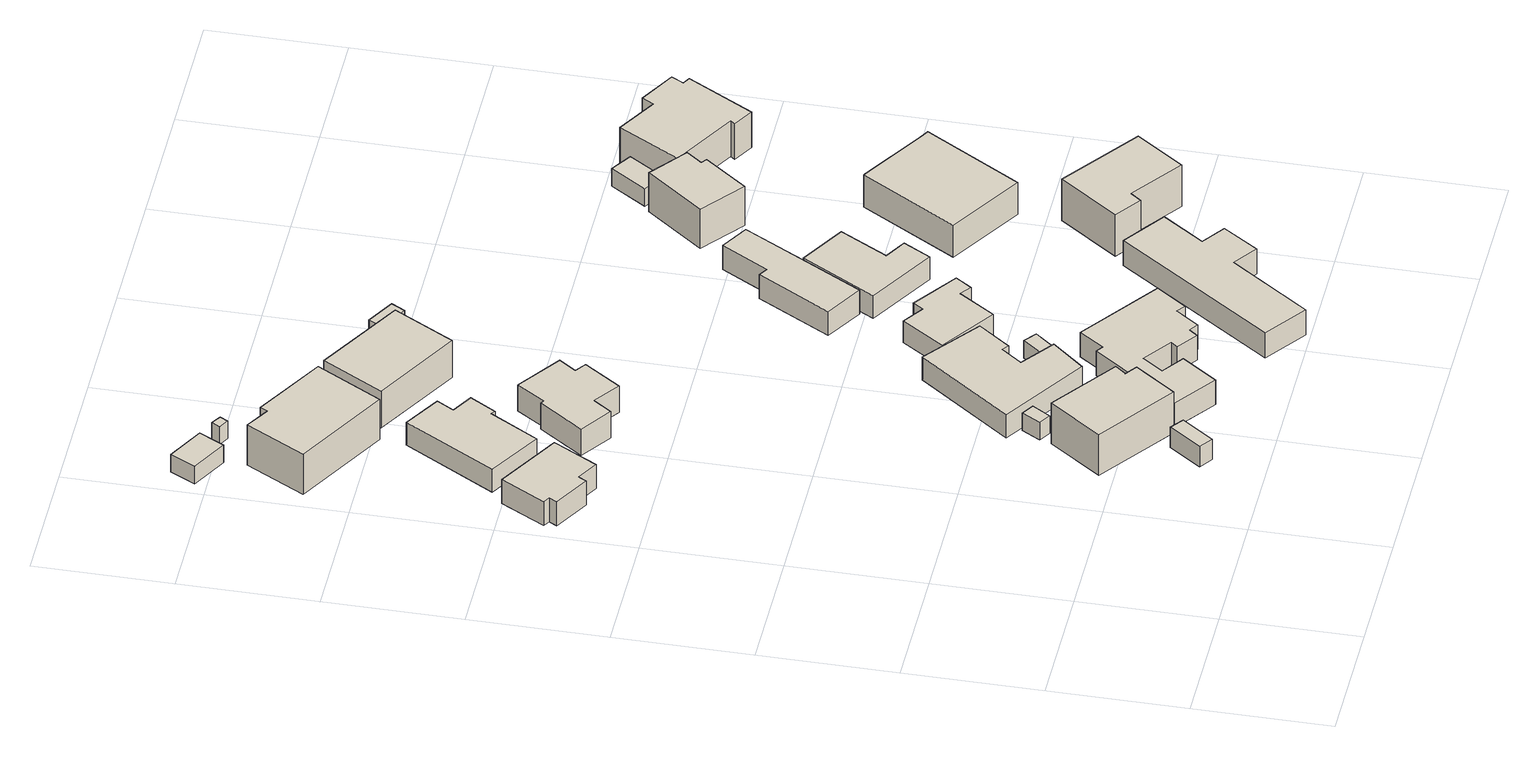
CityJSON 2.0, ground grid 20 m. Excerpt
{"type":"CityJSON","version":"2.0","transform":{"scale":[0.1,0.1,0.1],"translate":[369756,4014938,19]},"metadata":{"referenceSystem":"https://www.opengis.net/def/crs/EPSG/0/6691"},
"CityObjects":{
"building1":{"type":"Building","attributes":{"枝番":1,"利根川水系渡良瀬川洪水浸水想定区域（計画規模）.規模":"L1","利根川水系渡良瀬川洪水浸水想定区域（計画規模）.浸水ランク":"3","利根川水系渡良瀬川洪水浸水想定区域（計画規模）.浸水深":3.24,"利根川水系渡良瀬川洪水浸水想定区域（計画規模）.継続時間":9.7,"利根川水系渡良瀬川洪水浸水想定区域（想定最大規模）.規模":"L2","利根川水系渡良瀬川洪水浸水想定区域（想定最大規模）.浸水ランク":"3","利根川水系渡良瀬川洪水浸水想定区域（想定最大規模）.浸水深":3.9,"利根川水系渡良瀬川洪水浸水想定区域（想定最大規模）.継続時間":27.3,"利根川水系矢場川洪水浸水想定区域（想定最大規模）.規模":"L2","利根川水系矢場川洪水浸水想定区域（想定最大規模）.浸水ランク":"2","利根川水系矢場川洪水浸水想定区域（想定最大規模）.浸水深":0.78,"利根川水系矢場川洪水浸水想定区域（想定最大規模）.継続時間":11.9,"利根川水系多々良川洪水浸水想定区域（計画規模）.規模":"L1","利根川水系多々良川洪水浸水想定区域（計画規模）.浸水ランク":"1","利根川水系多々良川洪水浸水想定区域（計画規模）.浸水深":0.32,"利根川水系多々良川洪水浸水想定区域（想定最大規模）.規模":"L2","利根川水系多々良川洪水浸水想定区域（想定最大規模）.浸水ランク":"2","利根川水系多々良川洪水浸水想定区域（想定最大規模）.浸水深":0.58,"利根川水系多々良川洪水浸水想定区域（想定最大規模）.継続時間":8.5,"利根川水系利根川洪水浸水想定区域（想定最大規模）.規模":"L2","利根川水系利根川洪水浸水想定区域（想定最大規模）.浸水ランク":"2","利根川水系利根川洪水浸水想定区域（想定最大規模）.浸水深":1.24,"usage":"411","measuredHeight":4.8,"BuildingDetails.prefecture":"10","BuildingDetails.city":"10207","BuildingDetails.surveyYear":2016},"geometry":[{"type":"Solid","lod":"1","boundaries":[[[[0,1,2,3,4,5,6,7]],[[6,8,9,7]],[[5,10,8,6]],[[4,11,10,5]],[[3,12,11,4]],[[2,13,12,3]],[[1,14,13,2]],[[0,15,14,1]],[[7,9,15,0]],[[8,10,11,12,13,14,15,9]]]]}]},
"building2":{"type":"Building","attributes":{"枝番":1,"利根川水系渡良瀬川洪水浸水想定区域（計画規模）.規模":"L1","利根川水系渡良瀬川洪水浸水想定区域（計画規模）.浸水ランク":"2","利根川水系渡良瀬川洪水浸水想定区域（計画規模）.浸水深":2.21,"利根川水系渡良瀬川洪水浸水想定区域（計画規模）.継続時間":8.3,"利根川水系渡良瀬川洪水浸水想定区域（想定最大規模）.規模":"L2","利根川水系渡良瀬川洪水浸水想定区域（想定最大規模）.浸水ランク":"3","利根川水系渡良瀬川洪水浸水想定区域（想定最大規模）.浸水深":3.15,"利根川水系渡良瀬川洪水浸水想定区域（想定最大規模）.継続時間":21.8,"利根川水系矢場川洪水浸水想定区域（想定最大規模）.規模":"L2","利根川水系矢場川洪水浸水想定区域（想定最大規模）.浸水ランク":"2","利根川水系矢場川洪水浸水想定区域（想定最大規模）.浸水深":0.57,"利根川水系矢場川洪水浸水想定区域（想定最大規模）.継続時間":7.4,"利根川水系多々良川洪水浸水想定区域（計画規模）.規模":"L1","利根川水系多々良川洪水浸水想定区域（想定最大規模）.規模":"L2","利根川水系多々良川洪水浸水想定区域（想定最大規模）.浸水ランク":"1","利根川水系多々良川洪水浸水想定区域（想定最大規模）.浸水深":0.39,"利根川水系利根川洪水浸水想定区域（想定最大規模）.規模":"L2","利根川水系利根川洪水浸水想定区域（想定最大規模）.浸水ランク":"2","利根川水系利根川洪水浸水想定区域（想定最大規模）.浸水深":1.14,"measuredHeight":7.7,"BuildingDetails.prefecture":"10","BuildingDetails.city":"10207"},"geometry":[{"type":"Solid","lod":"1","boundaries":[[[[16,17,18,19]],[[18,20,21,19]],[[17,22,20,18]],[[16,23,22,17]],[[19,21,23,16]],[[20,22,23,21]]]]}]},
"building3":{"type":"Building","attributes":{"枝番":1,"利根川水系渡良瀬川洪水浸水想定区域（計画規模）.規模":"L1","利根川水系渡良瀬川洪水浸水想定区域（計画規模）.浸水ランク":"2","利根川水系渡良瀬川洪水浸水想定区域（計画規模）.浸水深":2.25,"利根川水系渡良瀬川洪水浸水想定区域（計画規模）.継続時間":8.3,"利根川水系渡良瀬川洪水浸水想定区域（想定最大規模）.規模":"L2","利根川水系渡良瀬川洪水浸水想定区域（想定最大規模）.浸水ランク":"3","利根川水系渡良瀬川洪水浸水想定区域（想定最大規模）.浸水深":3.12,"利根川水系渡良瀬川洪水浸水想定区域（想定最大規模）.継続時間":21.8,"利根川水系矢場川洪水浸水想定区域（想定最大規模）.規模":"L2","利根川水系矢場川洪水浸水想定区域（想定最大規模）.浸水ランク":"1","利根川水系矢場川洪水浸水想定区域（想定最大規模）.浸水深":0.48,"利根川水系矢場川洪水浸水想定区域（想定最大規模）.継続時間":7.4,"利根川水系多々良川洪水浸水想定区域（計画規模）.規模":"L1","利根川水系多々良川洪水浸水想定区域（計画規模）.浸水ランク":"1","利根川水系多々良川洪水浸水想定区域（計画規模）.浸水深":0.02,"利根川水系多々良川洪水浸水想定区域（想定最大規模）.規模":"L2","利根川水系多々良川洪水浸水想定区域（想定最大規模）.浸水ランク":"1","利根川水系多々良川洪水浸水想定区域（想定最大規模）.浸水深":0.28,"利根川水系利根川洪水浸水想定区域（想定最大規模）.規模":"L2","利根川水系利根川洪水浸水想定区域（想定最大規模）.浸水ランク":"2","利根川水系利根川洪水浸水想定区域（想定最大規模）.浸水深":1.24,"usage":"411","measuredHeight":7.7,"BuildingDetails.prefecture":"10","BuildingDetails.city":"10207","BuildingDetails.surveyYear":2016},"geometry":[{"type":"Solid","lod":"1","boundaries":[[[[24,25,26,27,28,29]],[[28,30,31,29]],[[27,32,30,28]],[[26,33,32,27]],[[25,34,33,26]],[[24,35,34,25]],[[29,31,35,24]],[[30,32,33,34,35,31]]]]}]},
"building4":{"type":"Building","attributes":{"枝番":1,"利根川水系渡良瀬川洪水浸水想定区域（計画規模）.規模":"L1","利根川水系渡良瀬川洪水浸水想定区域（計画規模）.浸水ランク":"2","利根川水系渡良瀬川洪水浸水想定区域（計画規模）.浸水深":2.48,"利根川水系渡良瀬川洪水浸水想定区域（計画規模）.継続時間":7.8,"利根川水系渡良瀬川洪水浸水想定区域（想定最大規模）.規模":"L2","利根川水系渡良瀬川洪水浸水想定区域（想定最大規模）.浸水ランク":"3","利根川水系渡良瀬川洪水浸水想定区域（想定最大規模）.浸水深":3.33,"利根川水系渡良瀬川洪水浸水想定区域（想定最大規模）.継続時間":20.5,"利根川水系矢場川洪水浸水想定区域（想定最大規模）.規模":"L2","利根川水系矢場川洪水浸水想定区域（想定最大規模）.浸水ランク":"2","利根川水系矢場川洪水浸水想定区域（想定最大規模）.浸水深":0.68,"利根川水系矢場川洪水浸水想定区域（想定最大規模）.継続時間":4.8,"利根川水系多々良川洪水浸水想定区域（計画規模）.規模":"L1","利根川水系多々良川洪水浸水想定区域（計画規模）.浸水ランク":"1","利根川水系多々良川洪水浸水想定区域（計画規模）.浸水深":0.02,"利根川水系多々良川洪水浸水想定区域（想定最大規模）.規模":"L2","利根川水系多々良川洪水浸水想定区域（想定最大規模）.浸水ランク":"1","利根川水系多々良川洪水浸水想定区域（想定最大規模）.浸水深":0.49,"利根川水系利根川洪水浸水想定区域（想定最大規模）.規模":"L2","利根川水系利根川洪水浸水想定区域（想定最大規模）.浸水ランク":"2","利根川水系利根川洪水浸水想定区域（想定最大規模）.浸水深":1.24,"usage":"411","BuildingDetails.prefecture":"10","BuildingDetails.city":"10207","BuildingDetails.surveyYear":2016},"geometry":[{"type":"Solid","lod":"1","boundaries":[[[[36,37,38,39]],[[38,40,41,39]],[[37,42,40,38]],[[36,43,42,37]],[[39,41,43,36]],[[40,42,43,41]]]]}]},
"building5":{"type":"Building","attributes":{"枝番":1,"利根川水系渡良瀬川洪水浸水想定区域（計画規模）.規模":"L1","利根川水系渡良瀬川洪水浸水想定区域（計画規模）.浸水ランク":"2","利根川水系渡良瀬川洪水浸水想定区域（計画規模）.浸水深":2.47,"利根川水系渡良瀬川洪水浸水想定区域（想定最大規模）.規模":"L2","利根川水系渡良瀬川洪水浸水想定区域（想定最大規模）.浸水ランク":"2","利根川水系渡良瀬川洪水浸水想定区域（想定最大規模）.浸水深":2.99,"利根川水系渡良瀬川洪水浸水想定区域（想定最大規模）.継続時間":3.5,"利根川水系矢場川洪水浸水想定区域（想定最大規模）.規模":"L2","利根川水系利根川洪水浸水想定区域（想定最大規模）.規模":"L2","利根川水系利根川洪水浸水想定区域（想定最大規模）.浸水ランク":"1","利根川水系利根川洪水浸水想定区域（想定最大規模）.浸水深":0.137,"usage":"411","BuildingDetails.prefecture":"10","BuildingDetails.city":"10207","BuildingDetails.surveyYear":2016},"geometry":[{"type":"Solid","lod":"1","boundaries":[[[[44,45,46,47]],[[46,48,49,47]],[[45,50,48,46]],[[44,51,50,45]],[[47,49,51,44]],[[48,50,51,49]]]]}]},
"building6":{"type":"Building","attributes":{"枝番":1,"利根川水系渡良瀬川洪水浸水想定区域（計画規模）.規模":"L1","利根川水系渡良瀬川洪水浸水想定区域（計画規模）.浸水ランク":"3","利根川水系渡良瀬川洪水浸水想定区域（計画規模）.浸水深":3.55,"利根川水系渡良瀬川洪水浸水想定区域（計画規模）.継続時間":7.2,"利根川水系渡良瀬川洪水浸水想定区域（想定最大規模）.規模":"L2","利根川水系渡良瀬川洪水浸水想定区域（想定最大規模）.浸水ランク":"3","利根川水系渡良瀬川洪水浸水想定区域（想定最大規模）.浸水深":4.12,"利根川水系渡良瀬川洪水浸水想定区域（想定最大規模）.継続時間":18.9,"利根川水系矢場川洪水浸水想定区域（想定最大規模）.規模":"L2","利根川水系矢場川洪水浸水想定区域（想定最大規模）.浸水ランク":"2","利根川水系矢場川洪水浸水想定区域（想定最大規模）.浸水深":0.57,"利根川水系多々良川洪水浸水想定区域（想定最大規模）.規模":"L2","利根川水系多々良川洪水浸水想定区域（想定最大規模）.浸水ランク":"1","利根川水系多々良川洪水浸水想定区域（想定最大規模）.浸水深":0.39,"利根川水系利根川洪水浸水想定区域（想定最大規模）.規模":"L2","利根川水系利根川洪水浸水想定区域（想定最大規模）.浸水ランク":"2","利根川水系利根川洪水浸水想定区域（想定最大規模）.浸水深":1.04,"usage":"411","measuredHeight":4.4,"BuildingDetails.prefecture":"10","BuildingDetails.city":"10207","BuildingDetails.surveyYear":2016},"geometry":[{"type":"Solid","lod":"1","boundaries":[[[[52,53,54,55,56,57,58,59]],[[58,60,61,59]],[[57,62,60,58]],[[56,63,62,57]],[[55,64,63,56]],[[54,65,64,55]],[[53,66,65,54]],[[52,67,66,53]],[[59,61,67,52]],[[60,62,63,64,65,66,67,61]]]]}]},
"building7":{"type":"Building","attributes":{"枝番":1,"利根川水系渡良瀬川洪水浸水想定区域（計画規模）.規模":"L1","利根川水系渡良瀬川洪水浸水想定区域（計画規模）.浸水ランク":"3","利根川水系渡良瀬川洪水浸水想定区域（計画規模）.浸水深":4.67,"利根川水系渡良瀬川洪水浸水想定区域（計画規模）.継続時間":6.8,"利根川水系渡良瀬川洪水浸水想定区域（想定最大規模）.規模":"L2","利根川水系渡良瀬川洪水浸水想定区域（想定最大規模）.浸水ランク":"3","利根川水系渡良瀬川洪水浸水想定区域（想定最大規模）.浸水深":4.84,"利根川水系渡良瀬川洪水浸水想定区域（想定最大規模）.継続時間":13.8,"利根川水系矢場川洪水浸水想定区域（想定最大規模）.規模":"L2","利根川水系利根川洪水浸水想定区域（想定最大規模）.規模":"L2","利根川水系利根川洪水浸水想定区域（想定最大規模）.浸水ランク":"1","利根川水系利根川洪水浸水想定区域（想定最大規模）.浸水深":0.037,"usage":"411","measuredHeight":8.2,"BuildingDetails.prefecture":"10","BuildingDetails.city":"10207","BuildingDetails.surveyYear":2016},"geometry":[{"type":"Solid","lod":"1","boundaries":[[[[68,69,70,71,72,73]],[[72,74,75,73]],[[71,76,74,72]],[[70,77,76,71]],[[69,78,77,70]],[[68,79,78,69]],[[73,75,79,68]],[[74,76,77,78,79,75]]]]}]},
"building8":{"type":"Building","attributes":{"枝番":1,"利根川水系渡良瀬川洪水浸水想定区域（計画規模）.規模":"L1","利根川水系渡良瀬川洪水浸水想定区域（計画規模）.浸水ランク":"3","利根川水系渡良瀬川洪水浸水想定区域（計画規模）.浸水深":3.01,"利根川水系渡良瀬川洪水浸水想定区域（計画規模）.継続時間":6.8,"利根川水系渡良瀬川洪水浸水想定区域（想定最大規模）.規模":"L2","利根川水系渡良瀬川洪水浸水想定区域（想定最大規模）.浸水ランク":"3","利根川水系渡良瀬川洪水浸水想定区域（想定最大規模）.浸水深":3.4,"利根川水系渡良瀬川洪水浸水想定区域（想定最大規模）.継続時間":13.8,"利根川水系利根川洪水浸水想定区域（想定最大規模）.規模":"L2","利根川水系利根川洪水浸水想定区域（想定最大規模）.浸水ランク":"1","利根川水系利根川洪水浸水想定区域（想定最大規模）.浸水深":0.137,"usage":"411","BuildingDetails.prefecture":"10","BuildingDetails.city":"10207","BuildingDetails.surveyYear":2016},"geometry":[{"type":"Solid","lod":"1","boundaries":[[[[80,81,82,83]],[[82,84,85,83]],[[81,86,84,82]],[[80,87,86,81]],[[83,85,87,80]],[[84,86,87,85]]]]}]},
"building9":{"type":"Building","attributes":{"枝番":1,"利根川水系渡良瀬川洪水浸水想定区域（計画規模）.規模":"L1","利根川水系渡良瀬川洪水浸水想定区域（計画規模）.浸水ランク":"3","利根川水系渡良瀬川洪水浸水想定区域（計画規模）.浸水深":3.26,"利根川水系渡良瀬川洪水浸水想定区域（計画規模）.継続時間":9.7,"利根川水系渡良瀬川洪水浸水想定区域（想定最大規模）.規模":"L2","利根川水系渡良瀬川洪水浸水想定区域（想定最大規模）.浸水ランク":"3","利根川水系渡良瀬川洪水浸水想定区域（想定最大規模）.浸水深":3.9,"利根川水系渡良瀬川洪水浸水想定区域（想定最大規模）.継続時間":27.3,"利根川水系矢場川洪水浸水想定区域（想定最大規模）.規模":"L2","利根川水系矢場川洪水浸水想定区域（想定最大規模）.浸水ランク":"2","利根川水系矢場川洪水浸水想定区域（想定最大規模）.浸水深":0.68,"利根川水系矢場川洪水浸水想定区域（想定最大規模）.継続時間":11.9,"利根川水系多々良川洪水浸水想定区域（計画規模）.規模":"L1","利根川水系多々良川洪水浸水想定区域（計画規模）.浸水ランク":"1","利根川水系多々良川洪水浸水想定区域（計画規模）.浸水深":0.22,"利根川水系多々良川洪水浸水想定区域（想定最大規模）.規模":"L2","利根川水系多々良川洪水浸水想定区域（想定最大規模）.浸水ランク":"1","利根川水系多々良川洪水浸水想定区域（想定最大規模）.浸水深":0.49,"利根川水系多々良川洪水浸水想定区域（想定最大規模）.継続時間":8.5,"利根川水系利根川洪水浸水想定区域（想定最大規模）.規模":"L2","利根川水系利根川洪水浸水想定区域（想定最大規模）.浸水ランク":"2","利根川水系利根川洪水浸水想定区域（想定最大規模）.浸水深":1.14,"usage":"421","measuredHeight":4.6,"BuildingDetails.prefecture":"10","BuildingDetails.city":"10207","BuildingDetails.surveyYear":2016},"geometry":[{"type":"Solid","lod":"1","boundaries":[[[[88,89,90,91,92,93,94,95,96,97]],[[96,98,99,97]],[[95,100,98,96]],[[94,101,100,95]],[[93,102,101,94]],[[92,103,102,93]],[[91,104,103,92]],[[90,105,104,91]],[[89,106,105,90]],[[88,107,106,89]],[[97,99,107,88]],[[98,100,101,102,103,104,105,106,107,99]]]]}]},
"building10":{"type":"Building","attributes":{"枝番":1,"利根川水系渡良瀬川洪水浸水想定区域（計画規模）.規模":"L1","利根川水系渡良瀬川洪水浸水想定区域（計画規模）.浸水ランク":"2","利根川水系渡良瀬川洪水浸水想定区域（計画規模）.浸水深":2.87,"利根川水系渡良瀬川洪水浸水想定区域（計画規模）.継続時間":7.8,"利根川水系渡良瀬川洪水浸水想定区域（想定最大規模）.規模":"L2","利根川水系渡良瀬川洪水浸水想定区域（想定最大規模）.浸水ランク":"3","利根川水系渡良瀬川洪水浸水想定区域（想定最大規模）.浸水深":3.56,"利根川水系渡良瀬川洪水浸水想定区域（想定最大規模）.継続時間":20.5,"利根川水系矢場川洪水浸水想定区域（想定最大規模）.規模":"L2","利根川水系矢場川洪水浸水想定区域（想定最大規模）.浸水ランク":"2","利根川水系矢場川洪水浸水想定区域（想定最大規模）.浸水深":0.78,"利根川水系矢場川洪水浸水想定区域（想定最大規模）.継続時間":4.8,"利根川水系多々良川洪水浸水想定区域（計画規模）.規模":"L1","利根川水系多々良川洪水浸水想定区域（計画規模）.浸水ランク":"1","利根川水系多々良川洪水浸水想定区域（計画規模）.浸水深":0.02,"利根川水系多々良川洪水浸水想定区域（計画規模）.継続時間":2.8,"利根川水系多々良川洪水浸水想定区域（想定最大規模）.規模":"L2","利根川水系多々良川洪水浸水想定区域（想定最大規模）.浸水ランク":"2","利根川水系多々良川洪水浸水想定区域（想定最大規模）.浸水深":0.58,"利根川水系利根川洪水浸水想定区域（想定最大規模）.規模":"L2","利根川水系利根川洪水浸水想定区域（想定最大規模）.浸水ランク":"2","利根川水系利根川洪水浸水想定区域（想定最大規模）.浸水深":1.34,"usage":"411","measuredHeight":7.2,"BuildingDetails.prefecture":"10","BuildingDetails.city":"10207","BuildingDetails.surveyYear":2016},"geometry":[{"type":"Solid","lod":"1","boundaries":[[[[108,109,110,111,112,113,114,115]],[[114,116,117,115]],[[113,118,116,114]],[[112,119,118,113]],[[111,120,119,112]],[[110,121,120,111]],[[109,122,121,110]],[[108,123,122,109]],[[115,117,123,108]],[[116,118,119,120,121,122,123,117]]]]}]},
"building11":{"type":"Building","attributes":{"枝番":1,"利根川水系渡良瀬川洪水浸水想定区域（計画規模）.規模":"L1","利根川水系渡良瀬川洪水浸水想定区域（計画規模）.浸水ランク":"2","利根川水系渡良瀬川洪水浸水想定区域（計画規模）.浸水深":2.35,"利根川水系渡良瀬川洪水浸水想定区域（計画規模）.継続時間":8.3,"利根川水系渡良瀬川洪水浸水想定区域（想定最大規模）.規模":"L2","利根川水系渡良瀬川洪水浸水想定区域（想定最大規模）.浸水ランク":"3","利根川水系渡良瀬川洪水浸水想定区域（想定最大規模）.浸水深":3.06,"利根川水系渡良瀬川洪水浸水想定区域（想定最大規模）.継続時間":21.8,"利根川水系矢場川洪水浸水想定区域（想定最大規模）.規模":"L2","利根川水系矢場川洪水浸水想定区域（想定最大規模）.浸水ランク":"1","利根川水系矢場川洪水浸水想定区域（想定最大規模）.浸水深":0.28,"利根川水系矢場川洪水浸水想定区域（想定最大規模）.継続時間":7.4,"利根川水系多々良川洪水浸水想定区域（計画規模）.規模":"L1","利根川水系多々良川洪水浸水想定区域（計画規模）.浸水ランク":"1","利根川水系多々良川洪水浸水想定区域（計画規模）.浸水深":0.22,"利根川水系多々良川洪水浸水想定区域（想定最大規模）.規模":"L2","利根川水系多々良川洪水浸水想定区域（想定最大規模）.浸水ランク":"1","利根川水系多々良川洪水浸水想定区域（想定最大規模）.浸水深":0.09,"利根川水系利根川洪水浸水想定区域（想定最大規模）.規模":"L2","利根川水系利根川洪水浸水想定区域（想定最大規模）.浸水ランク":"2","利根川水系利根川洪水浸水想定区域（想定最大規模）.浸水深":1.04,"usage":"411","measuredHeight":7.6,"BuildingDetails.prefecture":"10","BuildingDetails.city":"10207","BuildingDetails.surveyYear":2016},"geometry":[{"type":"Solid","lod":"1","boundaries":[[[[124,125,126,127,128,129,130,131,132,133,134,135,136,137,138,139]],[[138,140,141,139]],[[137,142,140,138]],[[136,143,142,137]],[[135,144,143,136]],[[134,145,144,135]],[[133,146,145,134]],[[132,147,146,133]],[[131,148,147,132]],[[130,149,148,131]],[[129,150,149,130]],[[128,151,150,129]],[[127,152,151,128]],[[126,153,152,127]],[[125,154,153,126]],[[124,155,154,125]],[[139,141,155,124]],[[140,142,143,144,145,146,147,148,149,150,151,152,153,154,155,141]]]]}]},
"building12":{"type":"Building","attributes":{"枝番":1,"利根川水系渡良瀬川洪水浸水想定区域（計画規模）.規模":"L1","利根川水系渡良瀬川洪水浸水想定区域（計画規模）.浸水ランク":"2","利根川水系渡良瀬川洪水浸水想定区域（計画規模）.浸水深":2.79,"利根川水系渡良瀬川洪水浸水想定区域（計画規模）.継続時間":7.8,"利根川水系渡良瀬川洪水浸水想定区域（想定最大規模）.規模":"L2","利根川水系渡良瀬川洪水浸水想定区域（想定最大規模）.浸水ランク":"3","利根川水系渡良瀬川洪水浸水想定区域（想定最大規模）.浸水深":3.47,"利根川水系渡良瀬川洪水浸水想定区域（想定最大規模）.継続時間":20.5,"利根川水系矢場川洪水浸水想定区域（想定最大規模）.規模":"L2","利根川水系矢場川洪水浸水想定区域（想定最大規模）.浸水ランク":"2","利根川水系矢場川洪水浸水想定区域（想定最大規模）.浸水深":0.68,"利根川水系矢場川洪水浸水想定区域（想定最大規模）.継続時間":4.8,"利根川水系多々良川洪水浸水想定区域（想定最大規模）.規模":"L2","利根川水系多々良川洪水浸水想定区域（想定最大規模）.浸水ランク":"1","利根川水系多々良川洪水浸水想定区域（想定最大規模）.浸水深":0.49,"利根川水系利根川洪水浸水想定区域（想定最大規模）.規模":"L2","利根川水系利根川洪水浸水想定区域（想定最大規模）.浸水ランク":"2","利根川水系利根川洪水浸水想定区域（想定最大規模）.浸水深":1.24,"usage":"411","BuildingDetails.prefecture":"10","BuildingDetails.city":"10207","BuildingDetails.surveyYear":2016},"geometry":[{"type":"Solid","lod":"1","boundaries":[[[[156,157,158,159]],[[158,160,161,159]],[[157,162,160,158]],[[156,163,162,157]],[[159,161,163,156]],[[160,162,163,161]]]]}]},
"building13":{"type":"Building","attributes":{"枝番":1,"利根川水系渡良瀬川洪水浸水想定区域（計画規模）.規模":"L1","利根川水系渡良瀬川洪水浸水想定区域（計画規模）.浸水ランク":"4","利根川水系渡良瀬川洪水浸水想定区域（計画規模）.浸水深":5.26,"利根川水系渡良瀬川洪水浸水想定区域（計画規模）.継続時間":6.8,"利根川水系渡良瀬川洪水浸水想定区域（想定最大規模）.規模":"L2","利根川水系渡良瀬川洪水浸水想定区域（想定最大規模）.浸水ランク":"4","利根川水系渡良瀬川洪水浸水想定区域（想定最大規模）.浸水深":5.34,"利根川水系渡良瀬川洪水浸水想定区域（想定最大規模）.継続時間":13.8,"利根川水系矢場川洪水浸水想定区域（想定最大規模）.規模":"L2","利根川水系矢場川洪水浸水想定区域（想定最大規模）.浸水ランク":"1","利根川水系矢場川洪水浸水想定区域（想定最大規模）.浸水深":0.18,"利根川水系多々良川洪水浸水想定区域（想定最大規模）.規模":"L2","利根川水系利根川洪水浸水想定区域（想定最大規模）.規模":"L2","利根川水系利根川洪水浸水想定区域（想定最大規模）.浸水ランク":"2","利根川水系利根川洪水浸水想定区域（想定最大規模）.浸水深":0.637,"usage":"411","measuredHeight":7.8,"BuildingDetails.prefecture":"10","BuildingDetails.city":"10207","BuildingDetails.surveyYear":2016},"geometry":[{"type":"Solid","lod":"1","boundaries":[[[[164,165,166,167]],[[166,168,169,167]],[[165,170,168,166]],[[164,171,170,165]],[[167,169,171,164]],[[168,170,171,169]]]]}]},
"building14":{"type":"Building","attributes":{"枝番":1,"利根川水系渡良瀬川洪水浸水想定区域（計画規模）.規模":"L1","利根川水系渡良瀬川洪水浸水想定区域（計画規模）.浸水ランク":"2","利根川水系渡良瀬川洪水浸水想定区域（計画規模）.浸水深":2.98,"利根川水系渡良瀬川洪水浸水想定区域（計画規模）.継続時間":11.3,"利根川水系渡良瀬川洪水浸水想定区域（想定最大規模）.規模":"L2","利根川水系渡良瀬川洪水浸水想定区域（想定最大規模）.浸水ランク":"3","利根川水系渡良瀬川洪水浸水想定区域（想定最大規模）.浸水深":3.68,"利根川水系渡良瀬川洪水浸水想定区域（想定最大規模）.継続時間":31.2,"利根川水系矢場川洪水浸水想定区域（想定最大規模）.規模":"L2","利根川水系矢場川洪水浸水想定区域（想定最大規模）.浸水ランク":"2","利根川水系矢場川洪水浸水想定区域（想定最大規模）.浸水深":0.88,"利根川水系矢場川洪水浸水想定区域（想定最大規模）.継続時間":14.7,"利根川水系多々良川洪水浸水想定区域（計画規模）.規模":"L1","利根川水系多々良川洪水浸水想定区域（計画規模）.浸水ランク":"1","利根川水系多々良川洪水浸水想定区域（計画規模）.浸水深":0.23,"利根川水系多々良川洪水浸水想定区域（計画規模）.継続時間":2.8,"利根川水系多々良川洪水浸水想定区域（想定最大規模）.規模":"L2","利根川水系多々良川洪水浸水想定区域（想定最大規模）.浸水ランク":"2","利根川水系多々良川洪水浸水想定区域（想定最大規模）.浸水深":0.69,"利根川水系多々良川洪水浸水想定区域（想定最大規模）.継続時間":12.6,"利根川水系利根川洪水浸水想定区域（想定最大規模）.規模":"L2","利根川水系利根川洪水浸水想定区域（想定最大規模）.浸水ランク":"2","利根川水系利根川洪水浸水想定区域（想定最大規模）.浸水深":1.34,"usage":"411","measuredHeight":4.5,"BuildingDetails.prefecture":"10","BuildingDetails.city":"10207","BuildingDetails.surveyYear":2016},"geometry":[{"type":"Solid","lod":"1","boundaries":[[[[172,173,174,175,176,177,178,179]],[[178,180,181,179]],[[177,182,180,178]],[[176,183,182,177]],[[175,184,183,176]],[[174,185,184,175]],[[173,186,185,174]],[[172,187,186,173]],[[179,181,187,172]],[[180,182,183,184,185,186,187,181]]]]}]},
"building15":{"type":"Building","attributes":{"枝番":1,"利根川水系渡良瀬川洪水浸水想定区域（計画規模）.規模":"L1","利根川水系渡良瀬川洪水浸水想定区域（計画規模）.浸水ランク":"2","利根川水系渡良瀬川洪水浸水想定区域（計画規模）.浸水深":2.25,"利根川水系渡良瀬川洪水浸水想定区域（計画規模）.継続時間":8.4,"利根川水系渡良瀬川洪水浸水想定区域（想定最大規模）.規模":"L2","利根川水系渡良瀬川洪水浸水想定区域（想定最大規模）.浸水ランク":"3","利根川水系渡良瀬川洪水浸水想定区域（想定最大規模）.浸水深":3.19,"利根川水系渡良瀬川洪水浸水想定区域（想定最大規模）.継続時間":21.4,"利根川水系矢場川洪水浸水想定区域（想定最大規模）.規模":"L2","利根川水系矢場川洪水浸水想定区域（想定最大規模）.浸水ランク":"2","利根川水系矢場川洪水浸水想定区域（想定最大規模）.浸水深":0.57,"利根川水系矢場川洪水浸水想定区域（想定最大規模）.継続時間":6.8,"利根川水系多々良川洪水浸水想定区域（計画規模）.規模":"L1","利根川水系多々良川洪水浸水想定区域（計画規模）.浸水ランク":"1","利根川水系多々良川洪水浸水想定区域（計画規模）.浸水深":0.02,"利根川水系多々良川洪水浸水想定区域（想定最大規模）.規模":"L2","利根川水系多々良川洪水浸水想定区域（想定最大規模）.浸水ランク":"1","利根川水系多々良川洪水浸水想定区域（想定最大規模）.浸水深":0.39,"利根川水系利根川洪水浸水想定区域（想定最大規模）.規模":"L2","利根川水系利根川洪水浸水想定区域（想定最大規模）.浸水ランク":"2","利根川水系利根川洪水浸水想定区域（想定最大規模）.浸水深":1.34,"usage":"454","measuredHeight":7.3,"BuildingDetails.prefecture":"10","BuildingDetails.city":"10207","BuildingDetails.surveyYear":2016},"geometry":[{"type":"Solid","lod":"1","boundaries":[[[[188,189,190,191,192,193,194,195]],[[194,196,197,195]],[[193,198,196,194]],[[192,199,198,193]],[[191,200,199,192]],[[190,201,200,191]],[[189,202,201,190]],[[188,203,202,189]],[[195,197,203,188]],[[196,198,199,200,201,202,203,197]]]]}]},
"building16":{"type":"Building","attributes":{"枝番":1,"利根川水系渡良瀬川洪水浸水想定区域（計画規模）.規模":"L1","利根川水系渡良瀬川洪水浸水想定区域（計画規模）.浸水ランク":"4","利根川水系渡良瀬川洪水浸水想定区域（計画規模）.浸水深":5.44,"利根川水系渡良瀬川洪水浸水想定区域（想定最大規模）.規模":"L2","利根川水系渡良瀬川洪水浸水想定区域（想定最大規模）.浸水ランク":"4","利根川水系渡良瀬川洪水浸水想定区域（想定最大規模）.浸水深":5.48,"usage":"411","BuildingDetails.prefecture":"10","BuildingDetails.city":"10207","BuildingDetails.surveyYear":2016},"geometry":[{"type":"Solid","lod":"1","boundaries":[[[[204,205,206,207]],[[206,208,209,207]],[[205,210,208,206]],[[204,211,210,205]],[[207,209,211,204]],[[208,210,211,209]]]]}]},
"building17":{"type":"Building","attributes":{"枝番":1,"利根川水系渡良瀬川洪水浸水想定区域（計画規模）.規模":"L1","利根川水系渡良瀬川洪水浸水想定区域（計画規模）.浸水ランク":"3","利根川水系渡良瀬川洪水浸水想定区域（計画規模）.浸水深":3.28,"利根川水系渡良瀬川洪水浸水想定区域（計画規模）.継続時間":11.3,"利根川水系渡良瀬川洪水浸水想定区域（想定最大規模）.規模":"L2","利根川水系渡良瀬川洪水浸水想定区域（想定最大規模）.浸水ランク":"3","利根川水系渡良瀬川洪水浸水想定区域（想定最大規模）.浸水深":3.99,"利根川水系渡良瀬川洪水浸水想定区域（想定最大規模）.継続時間":31.2,"利根川水系矢場川洪水浸水想定区域（想定最大規模）.規模":"L2","利根川水系矢場川洪水浸水想定区域（想定最大規模）.浸水ランク":"2","利根川水系矢場川洪水浸水想定区域（想定最大規模）.浸水深":1.17,"利根川水系矢場川洪水浸水想定区域（想定最大規模）.継続時間":14.7,"利根川水系多々良川洪水浸水想定区域（計画規模）.規模":"L1","利根川水系多々良川洪水浸水想定区域（計画規模）.浸水ランク":"2","利根川水系多々良川洪水浸水想定区域（計画規模）.浸水深":0.52,"利根川水系多々良川洪水浸水想定区域（計画規模）.継続時間":2.8,"利根川水系多々良川洪水浸水想定区域（想定最大規模）.規模":"L2","利根川水系多々良川洪水浸水想定区域（想定最大規模）.浸水ランク":"2","利根川水系多々良川洪水浸水想定区域（想定最大規模）.浸水深":0.99,"利根川水系多々良川洪水浸水想定区域（想定最大規模）.継続時間":12.6,"利根川水系利根川洪水浸水想定区域（想定最大規模）.規模":"L2","利根川水系利根川洪水浸水想定区域（想定最大規模）.浸水ランク":"2","利根川水系利根川洪水浸水想定区域（想定最大規模）.浸水深":1.64,"usage":"411","measuredHeight":4.6,"BuildingDetails.prefecture":"10","BuildingDetails.city":"10207","BuildingDetails.surveyYear":2016},"geometry":[{"type":"Solid","lod":"1","boundaries":[[[[212,213,214,215,216,217]],[[216,218,219,217]],[[215,220,218,216]],[[214,221,220,215]],[[213,222,221,214]],[[212,223,222,213]],[[217,219,223,212]],[[218,220,221,222,223,219]]]]}]},
"building18":{"type":"Building","attributes":{"枝番":1,"利根川水系渡良瀬川洪水浸水想定区域（計画規模）.規模":"L1","利根川水系渡良瀬川洪水浸水想定区域（計画規模）.浸水ランク":"3","利根川水系渡良瀬川洪水浸水想定区域（計画規模）.浸水深":3.22,"利根川水系渡良瀬川洪水浸水想定区域（計画規模）.継続時間":9.8,"利根川水系渡良瀬川洪水浸水想定区域（想定最大規模）.規模":"L2","利根川水系渡良瀬川洪水浸水想定区域（想定最大規模）.浸水ランク":"3","利根川水系渡良瀬川洪水浸水想定区域（想定最大規模）.浸水深":3.94,"利根川水系渡良瀬川洪水浸水想定区域（想定最大規模）.継続時間":27.5,"利根川水系矢場川洪水浸水想定区域（想定最大規模）.規模":"L2","利根川水系矢場川洪水浸水想定区域（想定最大規模）.浸水ランク":"2","利根川水系矢場川洪水浸水想定区域（想定最大規模）.浸水深":1.08,"利根川水系矢場川洪水浸水想定区域（想定最大規模）.継続時間":12,"利根川水系多々良川洪水浸水想定区域（計画規模）.規模":"L1","利根川水系多々良川洪水浸水想定区域（計画規模）.浸水ランク":"1","利根川水系多々良川洪水浸水想定区域（計画規模）.浸水深":0.32,"利根川水系多々良川洪水浸水想定区域（想定最大規模）.規模":"L2","利根川水系多々良川洪水浸水想定区域（想定最大規模）.浸水ランク":"2","利根川水系多々良川洪水浸水想定区域（想定最大規模）.浸水深":0.89,"利根川水系多々良川洪水浸水想定区域（想定最大規模）.継続時間":8.7,"利根川水系利根川洪水浸水想定区域（想定最大規模）.規模":"L2","利根川水系利根川洪水浸水想定区域（想定最大規模）.浸水ランク":"2","利根川水系利根川洪水浸水想定区域（想定最大規模）.浸水深":1.54,"usage":"411","measuredHeight":4.5,"BuildingDetails.prefecture":"10","BuildingDetails.city":"10207","BuildingDetails.surveyYear":2016},"geometry":[{"type":"Solid","lod":"1","boundaries":[[[[224,225,226,227,228,229]],[[228,230,231,229]],[[227,232,230,228]],[[226,233,232,227]],[[225,234,233,226]],[[224,235,234,225]],[[229,231,235,224]],[[230,232,233,234,235,231]]]]}]},
"building19":{"type":"Building","attributes":{"枝番":1,"利根川水系渡良瀬川洪水浸水想定区域（計画規模）.規模":"L1","利根川水系渡良瀬川洪水浸水想定区域（計画規模）.浸水ランク":"2","利根川水系渡良瀬川洪水浸水想定区域（計画規模）.浸水深":2.62,"利根川水系渡良瀬川洪水浸水想定区域（計画規模）.継続時間":8.6,"利根川水系渡良瀬川洪水浸水想定区域（想定最大規模）.規模":"L2","利根川水系渡良瀬川洪水浸水想定区域（想定最大規模）.浸水ランク":"3","利根川水系渡良瀬川洪水浸水想定区域（想定最大規模）.浸水深":3.29,"利根川水系渡良瀬川洪水浸水想定区域（想定最大規模）.継続時間":21.8,"利根川水系矢場川洪水浸水想定区域（想定最大規模）.規模":"L2","利根川水系矢場川洪水浸水想定区域（想定最大規模）.浸水ランク":"1","利根川水系矢場川洪水浸水想定区域（想定最大規模）.浸水深":0.38,"利根川水系矢場川洪水浸水想定区域（想定最大規模）.継続時間":7.4,"利根川水系多々良川洪水浸水想定区域（計画規模）.規模":"L1","利根川水系多々良川洪水浸水想定区域（計画規模）.浸水ランク":"1","利根川水系多々良川洪水浸水想定区域（計画規模）.浸水深":0.32,"利根川水系多々良川洪水浸水想定区域（想定最大規模）.規模":"L2","利根川水系多々良川洪水浸水想定区域（想定最大規模）.浸水ランク":"1","利根川水系多々良川洪水浸水想定区域（想定最大規模）.浸水深":0.19,"利根川水系利根川洪水浸水想定区域（想定最大規模）.規模":"L2","利根川水系利根川洪水浸水想定区域（想定最大規模）.浸水ランク":"2","利根川水系利根川洪水浸水想定区域（想定最大規模）.浸水深":0.837,"usage":"411","measuredHeight":8,"BuildingDetails.prefecture":"10","BuildingDetails.city":"10207","BuildingDetails.surveyYear":2016},"geometry":[{"type":"Solid","lod":"1","boundaries":[[[[236,237,238,239,240,241]],[[240,242,243,241]],[[239,244,242,240]],[[238,245,244,239]],[[237,246,245,238]],[[236,247,246,237]],[[241,243,247,236]],[[242,244,245,246,247,243]]]]}]},
"building20":{"type":"Building","attributes":{"枝番":1,"利根川水系渡良瀬川洪水浸水想定区域（計画規模）.規模":"L1","利根川水系渡良瀬川洪水浸水想定区域（計画規模）.浸水ランク":"3","利根川水系渡良瀬川洪水浸水想定区域（計画規模）.浸水深":3.16,"利根川水系渡良瀬川洪水浸水想定区域（計画規模）.継続時間":9.8,"利根川水系渡良瀬川洪水浸水想定区域（想定最大規模）.規模":"L2","利根川水系渡良瀬川洪水浸水想定区域（想定最大規模）.浸水ランク":"3","利根川水系渡良瀬川洪水浸水想定区域（想定最大規模）.浸水深":3.87,"利根川水系渡良瀬川洪水浸水想定区域（想定最大規模）.継続時間":27.5,"利根川水系矢場川洪水浸水想定区域（想定最大規模）.規模":"L2","利根川水系矢場川洪水浸水想定区域（想定最大規模）.浸水ランク":"2","利根川水系矢場川洪水浸水想定区域（想定最大規模）.浸水深":0.98,"利根川水系矢場川洪水浸水想定区域（想定最大規模）.継続時間":12,"利根川水系多々良川洪水浸水想定区域（計画規模）.規模":"L1","利根川水系多々良川洪水浸水想定区域（計画規模）.浸水ランク":"1","利根川水系多々良川洪水浸水想定区域（計画規模）.浸水深":0.32,"利根川水系多々良川洪水浸水想定区域（想定最大規模）.規模":"L2","利根川水系多々良川洪水浸水想定区域（想定最大規模）.浸水ランク":"2","利根川水系多々良川洪水浸水想定区域（想定最大規模）.浸水深":0.79,"利根川水系多々良川洪水浸水想定区域（想定最大規模）.継続時間":8.7,"利根川水系利根川洪水浸水想定区域（想定最大規模）.規模":"L2","利根川水系利根川洪水浸水想定区域（想定最大規模）.浸水ランク":"2","利根川水系利根川洪水浸水想定区域（想定最大規模）.浸水深":1.44,"usage":"411","measuredHeight":6.4,"BuildingDetails.prefecture":"10","BuildingDetails.city":"10207","BuildingDetails.surveyYear":2016},"geometry":[{"type":"Solid","lod":"1","boundaries":[[[[248,249,250,251,252,253]],[[252,254,255,253]],[[251,256,254,252]],[[250,257,256,251]],[[249,258,257,250]],[[248,259,258,249]],[[253,255,259,248]],[[254,256,257,258,259,255]]]]}]},
"building21":{"type":"Building","attributes":{"枝番":1,"利根川水系渡良瀬川洪水浸水想定区域（計画規模）.規模":"L1","利根川水系渡良瀬川洪水浸水想定区域（計画規模）.浸水ランク":"2","利根川水系渡良瀬川洪水浸水想定区域（計画規模）.浸水深":2.46,"利根川水系渡良瀬川洪水浸水想定区域（計画規模）.継続時間":8.3,"利根川水系渡良瀬川洪水浸水想定区域（想定最大規模）.規模":"L2","利根川水系渡良瀬川洪水浸水想定区域（想定最大規模）.浸水ランク":"3","利根川水系渡良瀬川洪水浸水想定区域（想定最大規模）.浸水深":3.27,"利根川水系渡良瀬川洪水浸水想定区域（想定最大規模）.継続時間":21.3,"利根川水系矢場川洪水浸水想定区域（想定最大規模）.規模":"L2","利根川水系矢場川洪水浸水想定区域（想定最大規模）.浸水ランク":"1","利根川水系矢場川洪水浸水想定区域（想定最大規模）.浸水深":0.38,"利根川水系矢場川洪水浸水想定区域（想定最大規模）.継続時間":6.6,"利根川水系多々良川洪水浸水想定区域（想定最大規模）.規模":"L2","利根川水系多々良川洪水浸水想定区域（想定最大規模）.浸水ランク":"1","利根川水系多々良川洪水浸水想定区域（想定最大規模）.浸水深":0.19,"利根川水系利根川洪水浸水想定区域（想定最大規模）.規模":"L2","利根川水系利根川洪水浸水想定区域（想定最大規模）.浸水ランク":"2","利根川水系利根川洪水浸水想定区域（想定最大規模）.浸水深":0.837,"usage":"411","measuredHeight":7.2,"BuildingDetails.prefecture":"10","BuildingDetails.city":"10207","BuildingDetails.surveyYear":2016},"geometry":[{"type":"Solid","lod":"1","boundaries":[[[[260,261,262,263,264,265]],[[264,266,267,265]],[[263,268,266,264]],[[262,269,268,263]],[[261,270,269,262]],[[260,271,270,261]],[[265,267,271,260]],[[266,268,269,270,271,267]]]]}]},
"building22":{"type":"Building","attributes":{"枝番":1,"利根川水系渡良瀬川洪水浸水想定区域（計画規模）.規模":"L1","利根川水系渡良瀬川洪水浸水想定区域（計画規模）.浸水ランク":"2","利根川水系渡良瀬川洪水浸水想定区域（計画規模）.浸水深":2.5,"利根川水系渡良瀬川洪水浸水想定区域（想定最大規模）.規模":"L2","利根川水系渡良瀬川洪水浸水想定区域（想定最大規模）.浸水ランク":"3","利根川水系渡良瀬川洪水浸水想定区域（想定最大規模）.浸水深":3.44,"利根川水系渡良瀬川洪水浸水想定区域（想定最大規模）.継続時間":5.5,"利根川水系矢場川洪水浸水想定区域（想定最大規模）.規模":"L2","利根川水系矢場川洪水浸水想定区域（想定最大規模）.継続時間":6.6,"利根川水系多々良川洪水浸水想定区域（想定最大規模）.規模":"L2","BuildingDetails.prefecture":"10","BuildingDetails.city":"10207"},"geometry":[{"type":"Solid","lod":"1","boundaries":[[[[272,273,274,275]],[[274,276,277,275]],[[273,278,276,274]],[[272,279,278,273]],[[275,277,279,272]],[[276,278,279,277]]]]}]},
"building23":{"type":"Building","attributes":{"枝番":1,"利根川水系渡良瀬川洪水浸水想定区域（計画規模）.規模":"L1","利根川水系渡良瀬川洪水浸水想定区域（計画規模）.浸水ランク":"2","利根川水系渡良瀬川洪水浸水想定区域（計画規模）.浸水深":2.16,"利根川水系渡良瀬川洪水浸水想定区域（計画規模）.継続時間":8.3,"利根川水系渡良瀬川洪水浸水想定区域（想定最大規模）.規模":"L2","利根川水系渡良瀬川洪水浸水想定区域（想定最大規模）.浸水ランク":"3","利根川水系渡良瀬川洪水浸水想定区域（想定最大規模）.浸水深":3.05,"利根川水系渡良瀬川洪水浸水想定区域（想定最大規模）.継続時間":21.3,"利根川水系矢場川洪水浸水想定区域（想定最大規模）.規模":"L2","利根川水系矢場川洪水浸水想定区域（想定最大規模）.浸水ランク":"1","利根川水系矢場川洪水浸水想定区域（想定最大規模）.浸水深":0.28,"利根川水系矢場川洪水浸水想定区域（想定最大規模）.継続時間":6.6,"利根川水系多々良川洪水浸水想定区域（想定最大規模）.規模":"L2","利根川水系多々良川洪水浸水想定区域（想定最大規模）.浸水ランク":"1","利根川水系多々良川洪水浸水想定区域（想定最大規模）.浸水深":0.09,"利根川水系利根川洪水浸水想定区域（想定最大規模）.規模":"L2","利根川水系利根川洪水浸水想定区域（想定最大規模）.浸水ランク":"2","利根川水系利根川洪水浸水想定区域（想定最大規模）.浸水深":0.737,"usage":"411","measuredHeight":7.4,"BuildingDetails.prefecture":"10","BuildingDetails.city":"10207","BuildingDetails.surveyYear":2016},"geometry":[{"type":"Solid","lod":"1","boundaries":[[[[280,281,282,283,284,285,286,287,288,289]],[[288,290,291,289]],[[287,292,290,288]],[[286,293,292,287]],[[285,294,293,286]],[[284,295,294,285]],[[283,296,295,284]],[[282,297,296,283]],[[281,298,297,282]],[[280,299,298,281]],[[289,291,299,280]],[[290,292,293,294,295,296,297,298,299,291]]]]}]}
},
"vertices":[
[83,900,11],[76,888,11],[23,918,11],[30,930,11],[20,936,11],[57,1001,11],[151,947,11],[114,882,11],[151,947,52],[114,882,52],[57,1001,52],[20,936,52],[30,930,52],[23,918,52],[76,888,52],[83,900,52],
[320,91,11],[354,138,11],[373,124,11],[339,77,11],[373,124,46],[339,77,46],[354,138,46],[320,91,46],
[276,221,10],[332,298,10],[428,228,10],[415,212,10],[432,200,10],[388,140,10],[432,200,80],[388,140,80],[415,212,80],[428,228,80],[332,298,80],[276,221,80],
[337,315,10],[353,342,10],[371,331,10],[354,304,10],[371,331,40],[354,304,40],[353,342,40],[337,315,40],
[5,1414,21],[25,1451,21],[79,1422,21],[59,1385,21],[79,1422,51],[59,1385,51],[25,1451,51],[5,1414,51],
[76,1018,13],[155,1152,13],[209,1120,13],[194,1095,13],[225,1077,13],[202,1039,13],[196,1043,13],[154,972,13],[196,1043,52],[154,972,52],[202,1039,52],[225,1077,52],[194,1095,52],[209,1120,52],[155,1152,52],[76,1018,52],
[12,1266,20],[61,1353,20],[96,1332,20],[102,1343,20],[206,1284,20],[151,1188,20],[206,1284,89],[151,1188,89],[102,1343,89],[96,1332,89],[61,1353,89],[12,1266,89],
[84,1395,31],[92,1408,31],[106,1399,31],[99,1387,31],[106,1399,61],[99,1387,61],[92,1408,61],[84,1395,61],
[180,916,12],[226,981,12],[231,978,12],[259,1019,12],[323,974,12],[305,949,12],[321,938,12],[283,884,12],[245,911,12],[226,884,12],[245,911,57],[226,884,57],[283,884,57],[321,938,57],[305,949,57],[323,974,57],[259,1019,57],[231,978,57],[226,981,57],[180,916,57],
[332,360,10],[435,496,10],[517,433,10],[481,386,10],[472,393,10],[449,363,10],[497,327,10],[456,280,10],[497,327,50],[456,280,50],[449,363,50],[472,393,50],[481,386,50],[517,433,50],[435,496,50],[332,360,50],
[400,142,9],[492,268,9],[502,261,9],[528,297,9],[644,213,9],[612,169,9],[600,178,9],[575,144,9],[562,153,9],[552,140,9],[522,162,9],[530,172,9],[489,202,9],[467,172,9],[499,149,9],[461,97,9],[499,149,51],[461,97,51],[467,172,51],[489,202,51],[530,172,51],[522,162,51],[552,140,51],[562,153,51],[575,144,51],[600,178,51],[612,169,51],[644,213,51],[528,297,51],[502,261,51],[492,268,51],[400,142,51],
[486,342,11],[508,371,11],[526,357,11],[503,329,11],[526,357,41],[503,329,41],[508,371,41],[486,342,41],
[175,1191,21],[226,1280,21],[354,1207,21],[303,1118,21],[354,1207,84],[303,1118,84],[226,1280,84],[175,1191,84],
[470,476,9],[512,538,9],[543,517,9],[553,532,9],[619,486,9],[602,462,9],[586,474,9],[550,421,9],[586,474,46],[550,421,46],[602,462,46],[619,486,46],[553,532,46],[543,517,46],[512,538,46],[470,476,46],
[574,51,9],[736,279,9],[798,235,9],[755,174,9],[789,150,9],[753,98,9],[718,123,9],[635,7,9],[718,123,52],[635,7,52],[753,98,52],[789,150,52],[755,174,52],[798,235,52],[736,279,52],[574,51,52],
[352,1224,24],[363,1245,24],[404,1222,24],[393,1202,24],[404,1222,54],[393,1202,54],[363,1245,54],[352,1224,54],
[507,640,9],[569,748,9],[582,740,9],[622,809,9],[663,785,9],[562,608,9],[663,785,50],[562,608,50],[622,809,50],[582,740,50],[569,748,50],[507,640,50],
[557,588,8],[620,697,8],[687,658,8],[647,588,8],[679,570,8],[656,530,8],[679,570,47],[656,530,47],[647,588,47],[687,658,47],[620,697,47],[557,588,47],
[805,282,8],[793,266,8],[755,294,8],[818,380,8],[931,297,8],[880,227,8],[931,297,79],[880,227,79],[818,380,79],[755,294,79],[793,266,79],[805,282,79],
[710,508,8],[795,649,8],[798,647,8],[888,592,8],[905,582,8],[819,441,8],[905,582,63],[819,441,63],[888,592,63],[798,647,63],[795,649,63],[710,508,63],
[653,846,15],[719,930,15],[773,888,15],[755,865,15],[763,859,15],[715,797,15],[763,859,82],[715,797,82],[755,865,82],[773,888,82],[719,930,82],[653,846,82],
[727,937,17],[762,990,17],[793,970,17],[758,917,17],[793,970,47],[758,917,47],[762,990,47],[727,937,47],
[853,838,16],[858,845,16],[764,899,16],[815,989,16],[874,955,16],[884,972,16],[938,942,16],[928,924,16],[939,918,16],[883,821,16],[939,918,77],[883,821,77],[928,924,77],[938,942,77],[884,972,77],[874,955,77],[815,989,77],[764,899,77],[858,845,77],[853,838,77]
]}
